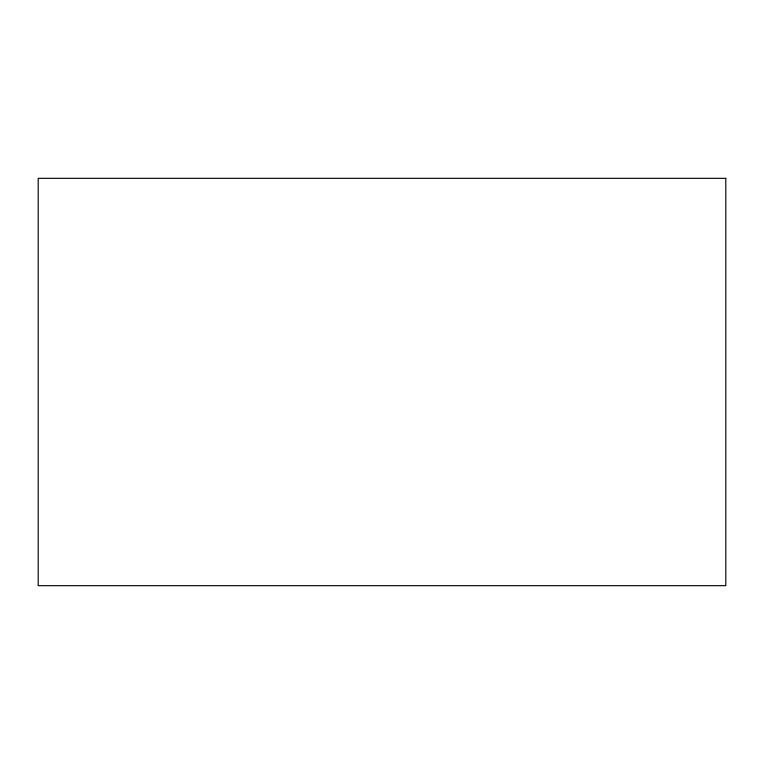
<?xml version="1.0" encoding="UTF-8"?>
<svg xmlns="http://www.w3.org/2000/svg" width="764" height="764" viewBox="0 0 764 764"><rect width="100%" height="100%" fill="white"/><g stroke="black" fill="none" stroke-linecap="round" stroke-linejoin="round"><path stroke-width="1.15" d="M725.8 178.327L38.2 178.327L38.2 585.673L725.8 585.673L725.8 178.327"/></g></svg>
